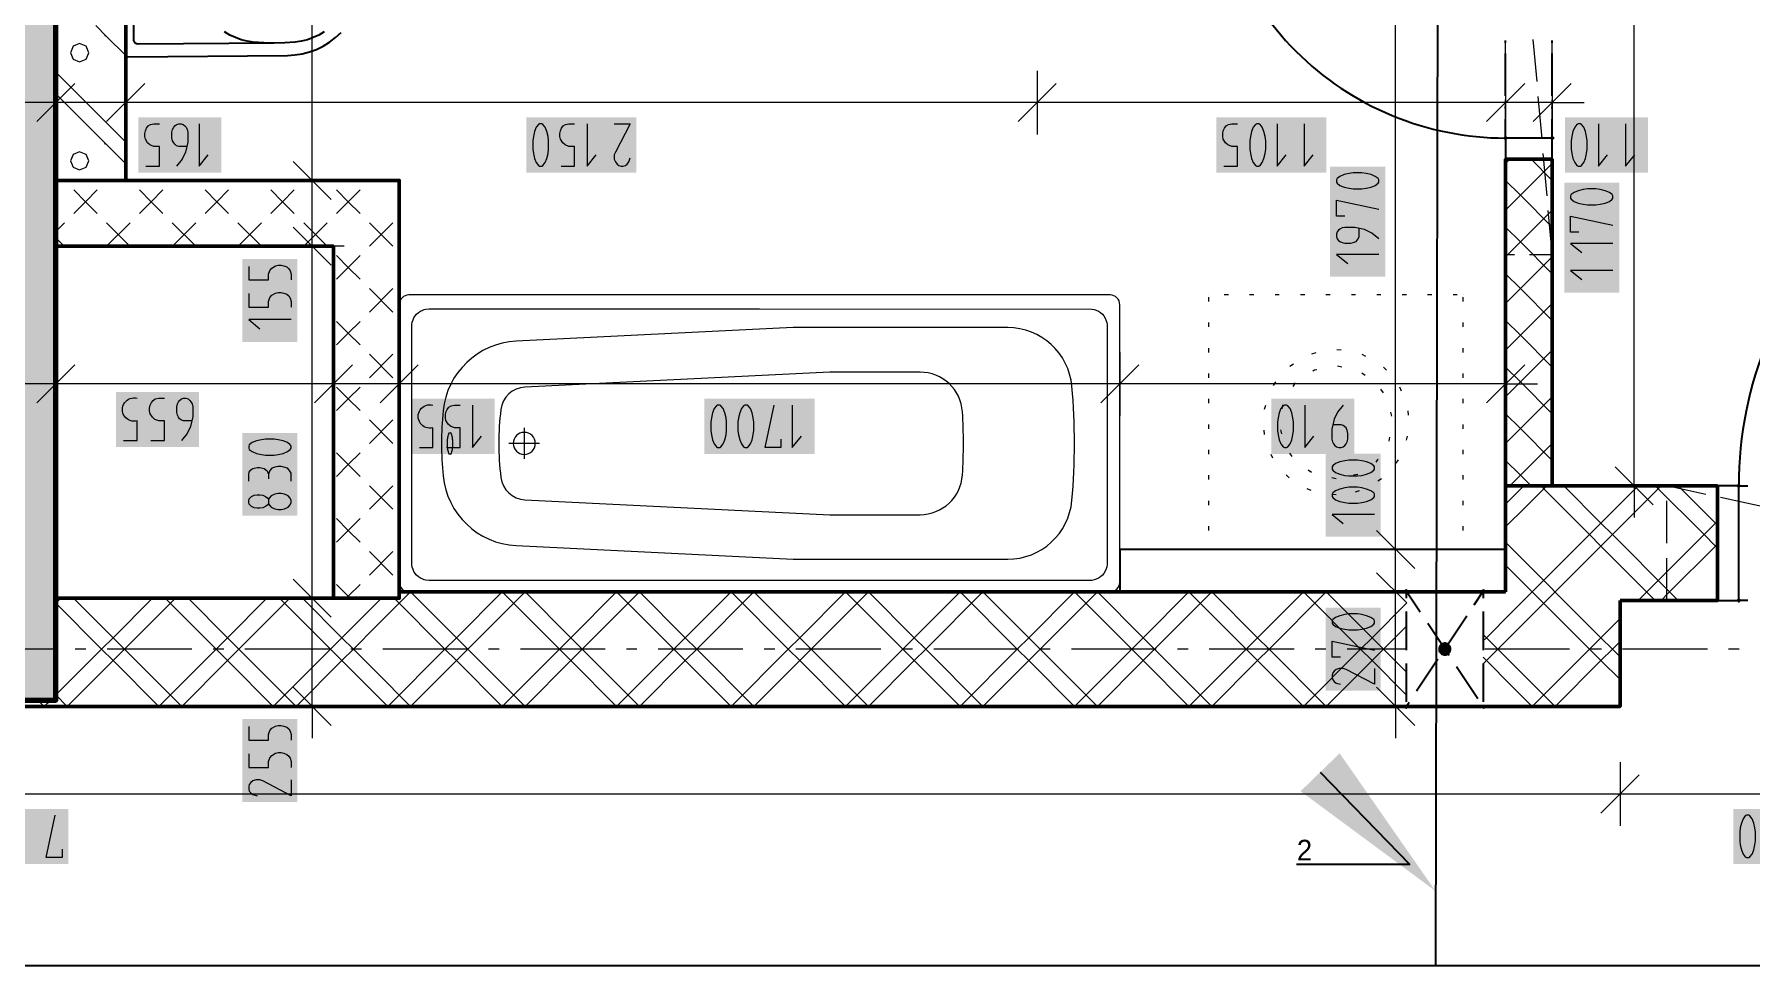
# Model space of a CAD drawing. Header units: millimetres. Extents: x 0 to 594, y 0 to 420.
# Drawn here: x 347.03 to 388.53, y 247.57 to 270.08 of the extents above; entities that cross this region are included whole.
import ezdxf
from ezdxf import colors
from ezdxf.entities.mleader import LeaderData, LeaderLine
from ezdxf.math import Vec2, Vec3

# ---------------------------------------------------------------- set-up
doc = ezdxf.new("R2010")
doc.units = ezdxf.units.MM
doc.header["$LTSCALE"] = 8
for name, color, linetype in [('PDF_Dvere', 7, 'Continuous'), ('PDF_Instalacni prizdivka do 1m', 7, 'Continuous'), ('PDF_Instalacni prizdivky', 7, 'Continuous'), ('PDF_Koty delkove', 7, 'Continuous'), ('PDF_Osy hlavni', 7, 'Continuous'), ('PDF_Popis Prostupy', 7, 'Continuous'), ('PDF_Preklady', 7, 'Continuous'), ('PDF_Pricky CP', 7, 'Continuous'), ('PDF_Pricky zdene', 7, 'Continuous'), ('PDF_Prostupy', 7, 'Continuous'), ('PDF_Sanita', 7, 'Continuous'), ('PDF_Steny akusticke', 7, 'Continuous'), ('PDF_Steny obvodove nosne', 7, 'Continuous'), ('RED_2.5mm^2', 1, 'Continuous'), ('SYMS', 7, 'Continuous')]:
    doc.layers.add(name, color=color, linetype=linetype)

msp = doc.modelspace()

# ---------------------------------------------------------------- linework, layer by layer
at = {"layer": 'PDF_Dvere', "lineweight": 25}
for points in [[(382.605, 274.749), (375.43, 274.749, 0.414214), (382.605, 267.574), (382.605, 268.033)], [(396.966, 259.169), (397.467, 259.169), (397.467, 268.394, 0.414214), (388.242, 259.169), (388.458, 259.169)]]:
    msp.add_lwpolyline(points, format="xyb", dxfattribs=at)
for points in [[(382.605, 269.878), (382.605, 269.929)], [(383.732, 269.878), (383.732, 269.929)], [(382.605, 268.596), (382.605, 269.621)], [(383.732, 268.596), (383.732, 269.621)], [(382.605, 268.289), (382.605, 268.34)], [(383.732, 268.289), (383.732, 268.34)], [(383.732, 267.574), (383.732, 268.033)], [(388.458, 256.401), (388.242, 256.401)]]:
    msp.add_lwpolyline(points, dxfattribs=at)
for points in [[(383.732, 267.061), (383.732, 267.574), (382.605, 267.574), (382.605, 267.061)], [(387.73, 256.401), (388.242, 256.401), (388.242, 259.169), (387.73, 259.169)]]:
    msp.add_lwpolyline(points, close=True, dxfattribs=at)
at = {"layer": 'PDF_Dvere', "lineweight": 25, "transparency": 33554559}
for points in [[(382.605, 267.51), (382.541, 267.574), (382.669, 267.574), (382.605, 267.638)], [(383.732, 267.51), (383.668, 267.574), (383.796, 267.574), (383.732, 267.638)], [(388.306, 259.169), (388.242, 259.105), (388.242, 259.233), (388.178, 259.169)], [(388.306, 256.401), (388.242, 256.337), (388.242, 256.466), (388.178, 256.401)]]:
    msp.add_solid(points, dxfattribs=at)
at = {"layer": 'PDF_Instalacni prizdivka do 1m', "lineweight": 25}
msp.add_lwpolyline([(373.277, 256.606), (382.605, 256.606), (382.605, 257.631), (373.277, 257.631)], close=True, dxfattribs=at)
at = {"layer": 'PDF_Instalacni prizdivky', "lineweight": 50}
msp.add_lwpolyline([(347.55, 277.824), (347.55, 266.549), (349.241, 266.549), (349.241, 277.824), (347.601, 277.824)], close=True, dxfattribs=at)
at = {"layer": 'PDF_Instalacni prizdivky', "lineweight": 9}
for points in [[(348.78, 270.029), (348.519, 270.29)], [(349.241, 269.567), (348.78, 270.029)], [(349.241, 267.477), (349.042, 267.676), (348.78, 267.938), (347.55, 269.168)], [(348.519, 267.676), (347.55, 268.645)], [(349.241, 268.396), (349.214, 268.33), (349.241, 268.264)], [(348.78, 267.415), (348.519, 267.676)], [(349.241, 266.954), (348.78, 267.415)], [(347.555, 266.549), (347.55, 266.554)]]:
    msp.add_lwpolyline(points, dxfattribs=at)
for points in [[(348.127, 269.856), (347.971, 269.792), (347.907, 269.637), (347.971, 269.481), (348.127, 269.417), (348.282, 269.481), (348.346, 269.637), (348.282, 269.792)], [(348.127, 267.243), (347.971, 267.178), (347.907, 267.023), (347.971, 266.868), (348.127, 266.803), (348.282, 266.868), (348.346, 267.023), (348.282, 267.178)]]:
    msp.add_lwpolyline(points, close=True, dxfattribs=at)
at = {"layer": 'PDF_Instalacni prizdivky', "lineweight": 9, "transparency": 33554559}
for points in [[(348.741, 270.024), (348.718, 270.047), (348.764, 270.047), (348.741, 270.07)], [(348.741, 267.41), (348.718, 267.433), (348.764, 267.433), (348.741, 267.456)]]:
    msp.add_solid(points, dxfattribs=at)
at = {"layer": 'PDF_Koty delkove', "lineweight": 18}
for points in [[(353.751, 253.839), (353.751, 256.453), (353.751, 264.96), (353.751, 266.549), (353.751, 276.286), (353.751, 277.824), (353.751, 279.31), (353.751, 340.194), (353.751, 344.089)], [(385.713, 259.169), (385.713, 271.161), (385.713, 284.435), (385.713, 289.56)], [(379.946, 253.839), (379.946, 256.606), (379.946, 257.631), (379.946, 277.824), (379.946, 279.31)], [(347.55, 269.201), (347.55, 268.432), (347.55, 267.663)], [(349.241, 269.201), (349.241, 268.432), (349.241, 267.663)], [(371.279, 269.201), (371.279, 268.432), (371.279, 267.663)], [(382.605, 269.201), (382.605, 268.432), (382.605, 267.663)], [(383.732, 269.201), (383.732, 268.432), (383.732, 267.663)], [(348.011, 268.893), (347.089, 267.971)], [(349.703, 268.893), (348.78, 267.971)], [(371.74, 268.893), (370.817, 267.971)], [(383.066, 268.893), (382.144, 267.971)], [(384.194, 268.893), (383.271, 267.971)], [(383.732, 268.432), (382.605, 268.432), (377.728, 268.432), (371.279, 268.432), (349.241, 268.432), (347.55, 268.432), (345.449, 268.432), (343.911, 268.432), (321.772, 268.432), (310.446, 268.432), (309.318, 268.432)], [(383.732, 268.432), (384.501, 268.432)], [(349.73, 266.894), (350.058, 266.894), (350.058, 267.372), (349.921, 267.372), (349.826, 267.407), (349.771, 267.458), (349.716, 267.543), (349.702, 267.611), (349.702, 267.68), (349.716, 267.748), (349.743, 267.816), (349.785, 267.867), (349.839, 267.902), (349.921, 267.919), (350.058, 267.919)], [(350.715, 267.372), (350.524, 267.372), (350.469, 267.389), (350.428, 267.423), (350.401, 267.458), (350.373, 267.508), (350.359, 267.577), (350.359, 267.713), (350.373, 267.782), (350.401, 267.833), (350.428, 267.867), (350.469, 267.902), (350.524, 267.919), (350.578, 267.919), (350.633, 267.902), (350.674, 267.867), (350.701, 267.833), (350.729, 267.782), (350.743, 267.713), (350.743, 267.475), (350.688, 267.236), (350.606, 267.065), (350.469, 266.894)], [(351.016, 267.919), (351.016, 266.894), (351.235, 267.167)], [(359.083, 267.508), (359.083, 267.303), (359.097, 267.202), (359.124, 267.082), (359.165, 266.979), (359.219, 266.911), (359.247, 266.894), (359.301, 266.894), (359.329, 266.911), (359.383, 266.979), (359.424, 267.082), (359.452, 267.202), (359.466, 267.303), (359.466, 267.508), (359.452, 267.611), (359.424, 267.731), (359.383, 267.833), (359.329, 267.902), (359.301, 267.919), (359.247, 267.919)], [(359.247, 267.919), (359.219, 267.902), (359.165, 267.833), (359.124, 267.731), (359.097, 267.611), (359.083, 267.508)], [(359.767, 266.894), (360.095, 266.894), (360.095, 267.372), (359.958, 267.372), (359.863, 267.407), (359.808, 267.458), (359.754, 267.543), (359.74, 267.611), (359.74, 267.68), (359.754, 267.748), (359.781, 267.816), (359.822, 267.867), (359.876, 267.902), (359.958, 267.919), (360.095, 267.919)], [(360.397, 267.919), (360.397, 266.894), (360.615, 267.167)], [(361.054, 267.919), (361.437, 267.919), (361.081, 267.236), (361.054, 267.167), (361.054, 267.065), (361.081, 266.997), (361.122, 266.946), (361.163, 266.911), (361.218, 266.894), (361.272, 266.894), (361.327, 266.911), (361.368, 266.946), (361.409, 266.997), (361.437, 267.098)], [(375.791, 266.894), (376.12, 266.894), (376.12, 267.372), (375.983, 267.372), (375.888, 267.407), (375.832, 267.458), (375.778, 267.543), (375.764, 267.611), (375.764, 267.68), (375.778, 267.748), (375.805, 267.816), (375.846, 267.867), (375.901, 267.902)], [(375.901, 267.902), (375.983, 267.919), (376.12, 267.919)], [(377.078, 267.919), (377.078, 266.894), (377.297, 267.167)], [(377.735, 267.919), (377.735, 266.894), (377.954, 267.167)], [(384.563, 267.611), (384.535, 267.731), (384.494, 267.833), (384.44, 267.902), (384.412, 267.919), (384.358, 267.919), (384.33, 267.902), (384.275, 267.833), (384.234, 267.731), (384.207, 267.611), (384.193, 267.508)], [(384.85, 267.919), (384.85, 266.894), (385.069, 267.167)], [(385.507, 267.919), (385.507, 266.894), (385.726, 267.167)], [(384.193, 267.508), (384.193, 267.303), (384.207, 267.202), (384.234, 267.082), (384.275, 266.979), (384.33, 266.911), (384.358, 266.894), (384.412, 266.894), (384.44, 266.911), (384.494, 266.979), (384.535, 267.082), (384.563, 267.202), (384.577, 267.303), (384.577, 267.508), (384.563, 267.611)], [(354.212, 266.088), (353.29, 267.01)], [(354.52, 266.549), (353.751, 266.549), (352.983, 266.549)], [(379.128, 266.73), (378.923, 266.73), (378.822, 266.716), (378.702, 266.689), (378.599, 266.648), (378.531, 266.594), (378.514, 266.566), (378.514, 266.511), (378.531, 266.484), (378.599, 266.429), (378.702, 266.388), (378.822, 266.36), (378.923, 266.346), (379.128, 266.346), (379.231, 266.36), (379.351, 266.388), (379.453, 266.429), (379.522, 266.484)], [(379.522, 266.484), (379.539, 266.511), (379.539, 266.566), (379.522, 266.594), (379.453, 266.648), (379.351, 266.689), (379.231, 266.716), (379.128, 266.73)], [(378.718, 265.689), (378.514, 265.689), (378.514, 266.073), (379.539, 265.854)], [(384.379, 265.302), (384.175, 265.302), (384.175, 265.686), (385.2, 265.467)], [(354.212, 264.499), (353.29, 265.421)], [(379.539, 265.142), (379.368, 265.279), (379.197, 265.362), (378.958, 265.416), (378.718, 265.416), (378.651, 265.402), (378.599, 265.375), (378.566, 265.348), (378.531, 265.307), (378.514, 265.252), (378.514, 265.197), (378.531, 265.142), (378.566, 265.101), (378.599, 265.074), (378.651, 265.046), (378.718, 265.032), (378.856, 265.032), (378.923, 265.046), (378.992, 265.074), (379.043, 265.142), (379.061, 265.197), (379.061, 265.389)], [(354.52, 264.96), (353.751, 264.96), (352.983, 264.96)], [(385.2, 265.029), (384.175, 265.029), (384.448, 264.81)], [(352.214, 264.472), (352.214, 264.144), (352.691, 264.144), (352.691, 264.281), (352.726, 264.376), (352.777, 264.431), (352.863, 264.485), (352.93, 264.499), (352.999, 264.499), (353.068, 264.485), (353.135, 264.458), (353.186, 264.417), (353.221, 264.363), (353.239, 264.281), (353.239, 264.144)], [(379.539, 264.759), (378.514, 264.759), (378.787, 264.54)], [(385.2, 264.371), (384.175, 264.371), (384.448, 264.153)], [(352.214, 263.815), (352.214, 263.487), (352.691, 263.487), (352.691, 263.624), (352.726, 263.719), (352.777, 263.774), (352.863, 263.828), (352.93, 263.842), (352.999, 263.842), (353.068, 263.828), (353.135, 263.801), (353.186, 263.76), (353.221, 263.706), (353.239, 263.624), (353.239, 263.487)], [(353.239, 263.185), (352.214, 263.185), (352.486, 262.967)], [(347.55, 262.402), (347.55, 261.633), (347.55, 260.864)], [(354.264, 262.402), (354.264, 261.633), (354.264, 260.864)], [(355.853, 262.402), (355.853, 261.633), (355.853, 260.864)], [(373.277, 262.402), (373.277, 261.633), (373.277, 260.864)], [(382.605, 262.402), (382.605, 261.633), (382.605, 260.864)], [(348.011, 262.094), (347.089, 261.172)], [(354.725, 262.094), (353.803, 261.172)], [(356.314, 262.094), (355.391, 261.172)], [(373.739, 262.094), (372.816, 261.172)], [(383.066, 262.094), (382.144, 261.172)], [(382.605, 261.633), (377.878, 261.633), (373.277, 261.633), (372.703, 261.633), (355.853, 261.633), (354.264, 261.633), (347.55, 261.633), (345.5, 261.633), (338.787, 261.633), (337.198, 261.633), (319.773, 261.633), (310.446, 261.633)], [(382.605, 261.633), (383.374, 261.633)], [(349.847, 260.261), (350.175, 260.261), (350.175, 260.739), (350.038, 260.739), (349.943, 260.774), (349.888, 260.825), (349.834, 260.91), (349.82, 260.978), (349.82, 261.046), (349.834, 261.115), (349.861, 261.183), (349.902, 261.234), (349.956, 261.269), (350.038, 261.286), (350.175, 261.286)], [(350.833, 260.739), (350.641, 260.739), (350.586, 260.756), (350.545, 260.79), (350.518, 260.825), (350.491, 260.875), (350.477, 260.944), (350.477, 261.08), (350.491, 261.149), (350.518, 261.2), (350.545, 261.234), (350.586, 261.269), (350.641, 261.286), (350.695, 261.286), (350.75, 261.269), (350.791, 261.234), (350.819, 261.2), (350.846, 261.149), (350.86, 261.08), (350.86, 260.841), (350.805, 260.603), (350.723, 260.431), (350.586, 260.261)], [(356.998, 260.095), (357.326, 260.095), (357.326, 260.573), (357.189, 260.573), (357.094, 260.608), (357.039, 260.659), (356.985, 260.744), (356.971, 260.812), (356.971, 260.881), (356.985, 260.949), (357.012, 261.017), (357.053, 261.068), (357.107, 261.103), (357.189, 261.12), (357.326, 261.12)], [(357.628, 261.12), (357.628, 260.095), (357.846, 260.368)], [(364.045, 260.709), (364.045, 260.504), (364.059, 260.403), (364.086, 260.283), (364.127, 260.18), (364.181, 260.112), (364.209, 260.095), (364.263, 260.095), (364.291, 260.112), (364.345, 260.18), (364.386, 260.283), (364.414, 260.403), (364.428, 260.504), (364.428, 260.709), (364.414, 260.812), (364.386, 260.932), (364.345, 261.034), (364.291, 261.103), (364.263, 261.12), (364.209, 261.12), (364.181, 261.103), (364.127, 261.034), (364.086, 260.932), (364.059, 260.812), (364.045, 260.709)], [(365.085, 260.299), (365.085, 260.095), (364.702, 260.095), (364.92, 261.12)], [(365.359, 261.12), (365.359, 260.095), (365.577, 260.368)], [(377.749, 261.12), (377.749, 260.095), (377.968, 260.368)], [(378.68, 261.12), (378.543, 260.949), (378.461, 260.778), (378.406, 260.539), (378.406, 260.299), (378.42, 260.232), (378.447, 260.18), (378.474, 260.147), (378.516, 260.112), (378.571, 260.095), (378.625, 260.095), (378.68, 260.112), (378.721, 260.147), (378.748, 260.18), (378.776, 260.232), (378.79, 260.299), (378.79, 260.437), (378.776, 260.504), (378.748, 260.573)], [(378.748, 260.573), (378.68, 260.624), (378.625, 260.642), (378.433, 260.642)], [(352.828, 260.295), (352.623, 260.295), (352.521, 260.281), (352.401, 260.254), (352.299, 260.213), (352.23, 260.159), (352.214, 260.131), (352.214, 260.077), (352.23, 260.049), (352.299, 259.995), (352.401, 259.954), (352.521, 259.926), (352.623, 259.912), (352.828, 259.912), (352.93, 259.926), (353.05, 259.954), (353.153, 259.995), (353.221, 260.049), (353.239, 260.077), (353.239, 260.131), (353.221, 260.159), (353.153, 260.213)], [(353.153, 260.213), (353.05, 260.254), (352.93, 260.281), (352.828, 260.295)], [(379.022, 259.79), (378.817, 259.79), (378.716, 259.776), (378.596, 259.749), (378.493, 259.708), (378.425, 259.654), (378.408, 259.626), (378.408, 259.572), (378.425, 259.544), (378.493, 259.49), (378.596, 259.449), (378.716, 259.421), (378.817, 259.407), (379.022, 259.407), (379.125, 259.421), (379.245, 259.449), (379.347, 259.49), (379.416, 259.544)], [(379.416, 259.544), (379.433, 259.572), (379.433, 259.626), (379.416, 259.654), (379.347, 259.708), (379.245, 259.749), (379.125, 259.776), (379.022, 259.79)], [(352.214, 259.283), (352.214, 259.447), (352.23, 259.502), (352.265, 259.556), (352.316, 259.584), (352.418, 259.611), (352.486, 259.611), (352.589, 259.584), (352.658, 259.529), (352.691, 259.447), (352.691, 259.338)], [(353.239, 259.283), (353.239, 259.474), (353.204, 259.542), (353.153, 259.597), (353.068, 259.624), (352.999, 259.638), (352.93, 259.638), (352.845, 259.624), (352.777, 259.597), (352.726, 259.542), (352.691, 259.447)], [(386.174, 258.708), (385.251, 259.63)], [(352.214, 258.817), (352.23, 258.858), (352.281, 258.913), (352.35, 258.94), (352.418, 258.954), (352.486, 258.954), (352.555, 258.94), (352.623, 258.913), (352.674, 258.872), (352.691, 258.845)], [(386.481, 259.169), (385.713, 259.169), (384.944, 259.169)], [(385.713, 259.169), (385.713, 258.4)], [(352.691, 258.735), (352.674, 258.708), (352.623, 258.667), (352.555, 258.64), (352.486, 258.626), (352.418, 258.626), (352.35, 258.64), (352.281, 258.667), (352.23, 258.722), (352.214, 258.763), (352.214, 258.817)], [(379.433, 258.476), (378.408, 258.476), (378.681, 258.258)], [(380.407, 257.17), (379.484, 258.093)], [(380.714, 257.631), (379.946, 257.631), (379.177, 257.631)], [(354.212, 255.991), (353.29, 256.914)], [(380.214, 256.338), (379.484, 257.068)], [(380.714, 256.606), (379.946, 256.606), (379.177, 256.606)], [(354.52, 256.453), (353.751, 256.453), (352.983, 256.453)], [(379.022, 256.072), (378.817, 256.072), (378.716, 256.058), (378.596, 256.031), (378.493, 255.99), (378.425, 255.935), (378.408, 255.907), (378.408, 255.853), (378.425, 255.825), (378.493, 255.771), (378.596, 255.73), (378.716, 255.702), (378.817, 255.688), (379.022, 255.688), (379.125, 255.702), (379.245, 255.73), (379.347, 255.771), (379.416, 255.825)], [(379.416, 255.825), (379.433, 255.853), (379.433, 255.907), (379.416, 255.935), (379.347, 255.99), (379.245, 256.031), (379.125, 256.058), (379.022, 256.072)], [(378.612, 255.031), (378.408, 255.031), (378.408, 255.415), (379.433, 255.196)], [(379.433, 254.758), (379.433, 254.374), (378.749, 254.73), (378.681, 254.758), (378.578, 254.758), (378.511, 254.73), (378.459, 254.689), (378.425, 254.648), (378.408, 254.593), (378.408, 254.539), (378.425, 254.484), (378.459, 254.443), (378.511, 254.402), (378.612, 254.374)], [(354.212, 253.378), (353.29, 254.3)], [(380.407, 253.378), (379.484, 254.3)], [(354.52, 253.839), (353.751, 253.839), (352.983, 253.839)], [(353.751, 253.839), (353.751, 253.07)], [(380.714, 253.839), (379.946, 253.839), (379.177, 253.839)], [(379.946, 253.839), (379.946, 253.07)], [(352.214, 253.351), (352.214, 253.022), (352.691, 253.022), (352.691, 253.16), (352.726, 253.255), (352.777, 253.31), (352.863, 253.364), (352.93, 253.378), (352.999, 253.378), (353.068, 253.364), (353.135, 253.337), (353.186, 253.296), (353.221, 253.242), (353.239, 253.16), (353.239, 253.022)], [(352.214, 252.694), (352.214, 252.365), (352.691, 252.365), (352.691, 252.503), (352.726, 252.598), (352.777, 252.653), (352.863, 252.707), (352.93, 252.721), (352.999, 252.721)], [(352.999, 252.721), (353.068, 252.707), (353.135, 252.68), (353.186, 252.639), (353.221, 252.585), (353.239, 252.503), (353.239, 252.365)], [(385.372, 252.489), (385.372, 251.721), (385.372, 250.952)], [(353.239, 252.064), (353.239, 251.68), (352.555, 252.037), (352.486, 252.064), (352.384, 252.064), (352.316, 252.037), (352.265, 251.996), (352.23, 251.955), (352.214, 251.9), (352.214, 251.845), (352.23, 251.79), (352.265, 251.749), (352.316, 251.708), (352.418, 251.68)], [(385.834, 252.182), (384.911, 251.259)], [(412.176, 251.721), (400.747, 251.721), (392.855, 251.721), (385.372, 251.721), (307.678, 251.721), (300.196, 251.721), (292.969, 251.721), (290.356, 251.721), (282.156, 251.721), (280.977, 251.721), (272.777, 251.721), (270.163, 251.721), (263.706, 251.721), (207.024, 251.721)], [(347.702, 250.387), (347.702, 250.183), (347.319, 250.183), (347.537, 251.208)]]:
    msp.add_lwpolyline(points, dxfattribs=at)
for points in [[(376.421, 267.508), (376.421, 267.303), (376.435, 267.202), (376.462, 267.082), (376.503, 266.979), (376.558, 266.911), (376.586, 266.894), (376.64, 266.894), (376.668, 266.911), (376.722, 266.979), (376.763, 267.082), (376.791, 267.202), (376.805, 267.303), (376.805, 267.508), (376.791, 267.611), (376.763, 267.731), (376.722, 267.833), (376.668, 267.902), (376.64, 267.919), (376.586, 267.919), (376.558, 267.902), (376.503, 267.833), (376.462, 267.731), (376.435, 267.611)], [(384.789, 266.343), (384.584, 266.343), (384.483, 266.329), (384.363, 266.302), (384.26, 266.26), (384.192, 266.206), (384.175, 266.178), (384.175, 266.124), (384.192, 266.096), (384.26, 266.042), (384.363, 266.001), (384.483, 265.973), (384.584, 265.959), (384.789, 265.959), (384.892, 265.973), (385.012, 266.001), (385.114, 266.042), (385.183, 266.096), (385.2, 266.124), (385.2, 266.178), (385.183, 266.206), (385.114, 266.26), (385.012, 266.302), (384.892, 266.329)], [(363.388, 260.709), (363.388, 260.504), (363.402, 260.403), (363.429, 260.283), (363.47, 260.18), (363.524, 260.112), (363.552, 260.095), (363.606, 260.095), (363.634, 260.112), (363.688, 260.18), (363.729, 260.283), (363.757, 260.403), (363.771, 260.504), (363.771, 260.709), (363.757, 260.812), (363.729, 260.932), (363.688, 261.034), (363.634, 261.103), (363.606, 261.12), (363.552, 261.12), (363.524, 261.103), (363.47, 261.034), (363.429, 260.932), (363.402, 260.812)], [(377.092, 260.709), (377.092, 260.504), (377.106, 260.403), (377.133, 260.283), (377.174, 260.18), (377.229, 260.112), (377.256, 260.095), (377.311, 260.095), (377.339, 260.112), (377.393, 260.18), (377.434, 260.283), (377.462, 260.403), (377.476, 260.504), (377.476, 260.709), (377.462, 260.812), (377.434, 260.932), (377.393, 261.034), (377.339, 261.103), (377.311, 261.12), (377.256, 261.12), (377.229, 261.103), (377.174, 261.034), (377.133, 260.932), (377.106, 260.812)], [(352.999, 258.981), (352.93, 258.981), (352.845, 258.967), (352.76, 258.927), (352.709, 258.872), (352.691, 258.845), (352.691, 258.735), (352.709, 258.708), (352.76, 258.653), (352.845, 258.612), (352.93, 258.598), (352.999, 258.598), (353.084, 258.612), (353.17, 258.653), (353.221, 258.708), (353.239, 258.763), (353.239, 258.817), (353.221, 258.872), (353.17, 258.927), (353.084, 258.967)], [(379.022, 259.133), (378.817, 259.133), (378.716, 259.119), (378.596, 259.092), (378.493, 259.051), (378.425, 258.997), (378.408, 258.969), (378.408, 258.915), (378.425, 258.887), (378.493, 258.833), (378.596, 258.792), (378.716, 258.764), (378.817, 258.75), (379.022, 258.75), (379.125, 258.764), (379.245, 258.792), (379.347, 258.833), (379.416, 258.887), (379.433, 258.915), (379.433, 258.969), (379.416, 258.997), (379.347, 259.051), (379.245, 259.092), (379.125, 259.119)], [(388.265, 250.797), (388.265, 250.592), (388.279, 250.491), (388.306, 250.371), (388.347, 250.268), (388.401, 250.2), (388.429, 250.183), (388.483, 250.183), (388.511, 250.2), (388.565, 250.268), (388.606, 250.371), (388.634, 250.491), (388.648, 250.592), (388.648, 250.797), (388.634, 250.9), (388.606, 251.02), (388.565, 251.122), (388.511, 251.191), (388.483, 251.208), (388.429, 251.208), (388.401, 251.191), (388.347, 251.122), (388.306, 251.02), (388.279, 250.9)]]:
    msp.add_lwpolyline(points, close=True, dxfattribs=at)
for points in [[(349.19, 260.261), (349.518, 260.261), (349.518, 260.739, -1.306831), (349.518, 261.286)], [(356.341, 260.095), (356.669, 260.095), (356.669, 260.573, -1.306859), (356.669, 261.12)]]:
    msp.add_lwpolyline(points, format="xyb", dxfattribs=at)
at = {"layer": 'PDF_Koty delkove', "color": 7, "lineweight": 18, "true_color": 0xffffff, "transparency": 33554559}
for points in [[(351.554, 268.073), (349.549, 268.073), (351.554, 266.741), (349.549, 266.741)], [(361.591, 268.073), (358.929, 268.073), (361.591, 266.741), (358.929, 266.741)], [(378.273, 268.073), (375.611, 268.073), (378.273, 266.741), (375.611, 266.741)], [(386.045, 268.073), (384.04, 268.073), (386.045, 266.741), (384.04, 266.741)], [(379.693, 264.221), (379.693, 266.883), (378.361, 264.221), (378.361, 266.883)], [(385.354, 263.834), (385.354, 266.496), (384.021, 263.834), (384.021, 266.496)], [(353.392, 262.648), (353.392, 264.653), (352.06, 262.648), (352.06, 264.653)], [(351.014, 261.44), (349.009, 261.44), (351.014, 260.107), (349.009, 260.107)], [(358.165, 261.274), (356.16, 261.274), (358.165, 259.942), (356.16, 259.942)], [(365.896, 261.274), (363.234, 261.274), (365.896, 259.942), (363.234, 259.942)], [(378.944, 261.274), (376.939, 261.274), (378.944, 259.942), (376.939, 259.942)], [(353.392, 258.444), (353.392, 260.449), (352.06, 258.444), (352.06, 260.449)], [(379.587, 257.939), (379.587, 259.944), (378.254, 257.939), (378.254, 259.944)], [(379.587, 254.22), (379.587, 256.225), (378.254, 254.22), (378.254, 256.225)], [(353.392, 251.527), (353.392, 253.532), (352.06, 251.527), (352.06, 253.532)], [(347.856, 251.362), (345.194, 251.362), (347.856, 250.029), (345.194, 250.029)], [(390.116, 251.362), (388.111, 251.362), (390.116, 250.029), (388.111, 250.029)]]:
    msp.add_solid(points, dxfattribs=at)
at = {"layer": 'PDF_Osy hlavni', "lineweight": 18}
for points in [[(347.51, 255.223), (345.46, 255.223)], [(348.279, 255.223), (348.022, 255.223)], [(350.841, 255.223), (348.791, 255.223)], [(351.61, 255.223), (351.354, 255.223)], [(354.172, 255.223), (352.122, 255.223)], [(354.941, 255.223), (354.685, 255.223)], [(357.504, 255.223), (355.454, 255.223)], [(358.272, 255.223), (358.016, 255.223)], [(360.835, 255.223), (358.785, 255.223)], [(361.603, 255.223), (361.347, 255.223)], [(364.166, 255.223), (362.116, 255.223)], [(364.935, 255.223), (364.678, 255.223)], [(367.497, 255.223), (365.447, 255.223)], [(368.266, 255.223), (368.01, 255.223)], [(370.828, 255.223), (368.778, 255.223)], [(371.597, 255.223), (371.341, 255.223)], [(374.16, 255.223), (372.11, 255.223)], [(374.928, 255.223), (374.672, 255.223)], [(377.491, 255.223), (375.441, 255.223)], [(378.26, 255.223), (378.003, 255.223)], [(380.204, 255.223), (378.772, 255.223)], [(384.153, 255.223), (382.103, 255.223)], [(384.922, 255.223), (384.666, 255.223)], [(387.485, 255.223), (385.435, 255.223)], [(388.253, 255.223), (387.997, 255.223)]]:
    msp.add_lwpolyline(points, dxfattribs=at)
at = {"layer": 'PDF_Popis Prostupy', "lineweight": 25}
msp.add_lwpolyline([(381.214, 255.109), (381.231, 255.124), (381.246, 255.141), (381.258, 255.16), (381.267, 255.181), (381.272, 255.203), (381.274, 255.226), (381.272, 255.249), (381.266, 255.271), (381.257, 255.292), (381.244, 255.311), (381.228, 255.327), (381.21, 255.341), (381.19, 255.352), (381.169, 255.359), (381.146, 255.363), (381.124, 255.363), (381.101, 255.36), (381.079, 255.353), (381.059, 255.342), (381.041, 255.328), (381.025, 255.312), (381.013, 255.293), (381.003, 255.272), (380.997, 255.25), (380.995, 255.227), (380.996, 255.205), (381.001, 255.182), (381.01, 255.161), (381.021, 255.142), (381.036, 255.125), (381.054, 255.11), (381.073, 255.099), (381.095, 255.09), (381.117, 255.086), (381.14, 255.085), (381.162, 255.087), (381.184, 255.094), (381.205, 255.104)], close=True, dxfattribs=at)
for points in [[(381.055, 255.339), (381.055, 255.339)], [(381.249, 255.304), (381.249, 255.304)], [(381.019, 255.145), (381.019, 255.145)], [(381.214, 255.109), (381.214, 255.109)]]:
    msp.add_lwpolyline(points, dxfattribs=at)
at = {"layer": 'PDF_Popis Prostupy', "lineweight": 25, "transparency": 33554559}
for points in [[(381.123, 255.363), (381.009, 255.283), (380.996, 255.213)], [(381.123, 255.363), (380.996, 255.213), (381.193, 255.35)], [(381.193, 255.35), (380.996, 255.213), (381.019, 255.145)], [(381.009, 255.283), (381.123, 255.363), (381.055, 255.339)], [(381.193, 255.35), (381.019, 255.145), (381.249, 255.304)], [(381.249, 255.304), (381.019, 255.145), (381.075, 255.098)], [(381.249, 255.304), (381.075, 255.098), (381.273, 255.235)], [(381.273, 255.235), (381.075, 255.098), (381.145, 255.086)], [(381.273, 255.235), (381.145, 255.086), (381.26, 255.165)], [(381.26, 255.165), (381.145, 255.086), (381.214, 255.109)]]:
    msp.add_solid(points, dxfattribs=at)
at = {"layer": 'PDF_Preklady', "lineweight": 18}
for points in [[(382.605, 268.853), (382.605, 269.878)], [(383.364, 268.937), (383.274, 269.958)], [(383.732, 268.853), (383.732, 269.878)], [(383.486, 267.559), (383.396, 268.58)], [(382.605, 267.469), (382.605, 268.494)], [(383.732, 267.469), (383.732, 268.494)], [(382.605, 267.061), (382.605, 267.11)], [(382.605, 266.085), (382.605, 267.061)], [(383.607, 266.181), (383.517, 267.202)], [(383.732, 267.061), (383.732, 267.11)], [(383.732, 266.085), (383.732, 267.061)], [(382.605, 264.755), (382.605, 265.726)], [(383.732, 265.726), (383.732, 264.755), (383.18, 264.755)], [(383.728, 264.802), (383.638, 265.823)], [(382.821, 264.755), (382.605, 264.755)], [(387.449, 258.962), (386.5, 259.169)], [(386.972, 259.169), (386.5, 259.169)], [(386.5, 259.167), (386.5, 259.169)], [(388.356, 259.169), (387.331, 259.169)], [(386.5, 257.783), (386.5, 258.808)], [(388.801, 258.668), (387.799, 258.886)], [(386.5, 256.401), (386.5, 257.424)], [(386.972, 256.401), (386.5, 256.401)], [(388.356, 256.401), (387.73, 256.401), (387.331, 256.401)]]:
    msp.add_lwpolyline(points, dxfattribs=at)
at = {"layer": 'PDF_Preklady', "lineweight": 18, "transparency": 33554559}
for points in [[(382.605, 267.015), (382.559, 267.061), (382.651, 267.061), (382.605, 267.107)], [(382.605, 267.015), (382.559, 267.061), (382.651, 267.061), (382.605, 267.107)], [(383.732, 267.015), (383.686, 267.061), (383.778, 267.061), (383.732, 267.107)], [(383.732, 267.015), (383.686, 267.061), (383.778, 267.061), (383.732, 267.107)], [(382.605, 264.709), (382.559, 264.755), (382.651, 264.755), (382.605, 264.801)], [(382.651, 264.755), (382.605, 264.709), (382.605, 264.801), (382.559, 264.755)], [(383.736, 264.709), (383.686, 264.751), (383.778, 264.759), (383.728, 264.801)], [(383.778, 264.755), (383.732, 264.709), (383.732, 264.801), (383.686, 264.755)], [(383.732, 264.709), (383.686, 264.755), (383.778, 264.755), (383.732, 264.801)], [(386.546, 259.169), (386.5, 259.123), (386.5, 259.215), (386.454, 259.169)], [(386.5, 259.123), (386.454, 259.169), (386.546, 259.169), (386.5, 259.215)], [(386.545, 259.159), (386.49, 259.124), (386.51, 259.214), (386.455, 259.179)], [(386.5, 256.355), (386.454, 256.401), (386.546, 256.401), (386.5, 256.448)], [(386.546, 256.401), (386.5, 256.355), (386.5, 256.448), (386.454, 256.401)], [(387.776, 256.401), (387.73, 256.355), (387.73, 256.448), (387.684, 256.401)], [(387.776, 256.401), (387.73, 256.355), (387.73, 256.448), (387.684, 256.401)]]:
    msp.add_solid(points, dxfattribs=at)
at = {"layer": 'PDF_Pricky CP', "lineweight": 50}
msp.add_lwpolyline([(354.264, 266.549), (349.241, 266.549), (347.55, 266.549), (347.55, 264.96), (354.264, 264.96), (354.264, 256.453), (355.289, 256.453), (355.853, 256.453), (355.853, 256.606), (355.853, 266.549)], close=True, dxfattribs=at)
at = {"layer": 'PDF_Pricky CP', "lineweight": 9}
for points in [[(347.758, 266.546), (347.755, 266.549)], [(348.78, 266.549), (348.778, 266.546)], [(349.346, 266.546), (349.344, 266.549)], [(350.369, 266.549), (350.366, 266.546)], [(350.935, 266.546), (350.933, 266.549)], [(351.958, 266.549), (351.955, 266.546)], [(352.524, 266.546), (352.521, 266.549)], [(353.546, 266.549), (353.544, 266.546)], [(354.113, 266.546), (354.11, 266.549)], [(355.135, 266.549), (355.133, 266.546)], [(355.701, 266.546), (355.699, 266.549)], [(348.552, 265.752), (348.268, 266.036), (347.983, 266.321)], [(347.983, 265.752), (348.268, 266.036), (348.552, 266.321)], [(350.141, 265.752), (349.856, 266.036), (349.572, 266.321)], [(349.572, 265.752), (349.856, 266.036), (350.141, 266.321)], [(351.73, 265.752), (351.445, 266.036), (351.161, 266.321)], [(351.161, 265.752), (351.445, 266.036), (351.73, 266.321)], [(353.318, 265.752), (353.034, 266.036), (352.75, 266.321)], [(352.75, 265.752), (353.034, 266.036), (353.318, 266.321)], [(354.907, 265.752), (354.623, 266.036), (354.338, 266.321)], [(354.338, 265.752), (354.623, 266.036), (354.907, 266.321)], [(347.758, 265.526), (347.55, 265.319)], [(349.344, 264.96), (348.778, 265.526)], [(349.346, 265.526), (348.78, 264.96)], [(350.933, 264.96), (350.366, 265.526)], [(350.935, 265.526), (350.369, 264.96)], [(352.521, 264.96), (351.955, 265.526)], [(352.524, 265.526), (351.958, 264.96)], [(354.11, 264.96), (353.544, 265.526)], [(354.113, 265.526), (353.546, 264.96)], [(355.701, 264.958), (355.133, 265.526)], [(355.701, 265.526), (355.133, 264.958)], [(347.755, 264.96), (347.55, 265.165)], [(354.907, 264.163), (354.623, 264.448), (354.338, 264.732)], [(354.338, 264.163), (354.623, 264.448), (354.907, 264.732)], [(355.701, 263.369), (355.133, 263.938)], [(355.701, 263.938), (355.133, 263.369)], [(354.907, 262.575), (354.623, 262.859), (354.338, 263.143)], [(354.338, 262.575), (354.623, 262.859), (354.907, 263.143)], [(355.701, 261.78), (355.133, 262.349)], [(355.701, 262.349), (355.133, 261.78)], [(354.907, 260.986), (354.623, 261.27), (354.338, 261.555)], [(354.338, 260.986), (354.623, 261.27), (354.907, 261.555)], [(355.701, 260.191), (355.133, 260.76)], [(355.701, 260.76), (355.133, 260.191)], [(354.907, 259.397), (354.623, 259.681), (354.338, 259.966)], [(354.338, 259.397), (354.623, 259.681), (354.907, 259.966)], [(355.701, 258.603), (355.133, 259.171)], [(355.701, 259.171), (355.133, 258.603)], [(354.907, 257.808), (354.623, 258.093), (354.338, 258.377)], [(354.338, 257.808), (354.623, 258.093), (354.907, 258.377)], [(355.701, 257.014), (355.133, 257.583)], [(355.701, 257.583), (355.133, 257.014)], [(354.674, 256.453), (354.623, 256.504), (354.338, 256.788)], [(354.571, 256.453), (354.623, 256.504), (354.907, 256.788)]]:
    msp.add_lwpolyline(points, dxfattribs=at)
at = {"layer": 'PDF_Pricky zdene', "lineweight": 9}
for points in [[(382.707, 267.061), (382.605, 266.959)], [(383.732, 266.959), (382.964, 266.19), (382.605, 265.831)], [(383.732, 266.549), (383.22, 267.061)], [(383.732, 265.421), (382.964, 266.19), (382.605, 266.549)], [(383.732, 265.831), (382.964, 265.063), (382.605, 264.704)], [(383.732, 264.294), (382.964, 265.063), (382.605, 265.421)], [(383.732, 264.704), (382.964, 263.935), (382.605, 263.576)], [(383.732, 263.166), (382.964, 263.935), (382.605, 264.294)], [(383.732, 263.576), (382.964, 262.808), (382.605, 262.449)], [(383.732, 262.039), (382.964, 262.808), (382.605, 263.166)], [(383.732, 262.449), (382.964, 261.68), (382.605, 261.321)], [(383.732, 260.911), (382.964, 261.68), (382.605, 262.039)], [(383.732, 261.321), (382.964, 260.553), (382.605, 260.194)], [(383.732, 259.784), (382.964, 260.553), (382.605, 260.911)], [(383.22, 259.169), (382.964, 259.425), (382.605, 259.784)], [(383.732, 260.194), (382.964, 259.425), (382.707, 259.169)]]:
    msp.add_lwpolyline(points, dxfattribs=at)
at = {"layer": 'PDF_Pricky zdene', "lineweight": 50}
for points in [[(382.605, 267.061), (383.732, 267.061)], [(382.605, 267.061), (382.605, 264.755), (382.605, 259.169), (383.732, 259.169), (383.732, 264.755), (383.732, 267.061)]]:
    msp.add_lwpolyline(points, dxfattribs=at)
at = {"layer": 'PDF_Prostupy', "lineweight": 25}
for points in [[(380.204, 256.62), (380.204, 256.458)], [(380.519, 256.62), (380.204, 256.62)], [(380.542, 256.113), (380.204, 256.62)], [(381.775, 256.62), (380.844, 256.62)], [(381.848, 256.294), (382.065, 256.62), (382.065, 256.458)], [(380.204, 256.132), (380.204, 255.201)], [(382.065, 256.132), (382.065, 255.201)], [(381.239, 255.067), (380.722, 255.842)], [(381.667, 256.023), (381.151, 255.249)], [(380.204, 254.875), (380.204, 253.945)], [(380.97, 254.978), (380.454, 254.203)], [(382.065, 254.875), (382.065, 253.945)], [(381.936, 254.022), (381.419, 254.796)], [(380.273, 253.932), (380.204, 253.828)], [(380.519, 253.828), (380.204, 253.828)], [(381.775, 253.828), (380.844, 253.828)]]:
    msp.add_lwpolyline(points, dxfattribs=at)
at = {"layer": 'PDF_Prostupy', "lineweight": 25, "transparency": 33554559}
for points in [[(380.204, 256.678), (380.262, 256.62), (380.145, 256.62), (380.204, 256.562)], [(380.262, 256.62), (380.204, 256.562), (380.204, 256.678), (380.145, 256.62)], [(380.236, 256.572), (380.155, 256.588), (380.252, 256.653), (380.171, 256.669)], [(382.123, 256.62), (382.065, 256.562), (382.065, 256.678), (382.007, 256.62)], [(382.065, 256.678), (382.123, 256.62), (382.007, 256.62), (382.065, 256.562)], [(382.097, 256.669), (382.113, 256.588), (382.017, 256.653), (382.033, 256.572)], [(380.204, 253.886), (380.262, 253.828), (380.145, 253.828), (380.204, 253.77)], [(380.262, 253.828), (380.204, 253.77), (380.204, 253.886), (380.145, 253.828)], [(380.236, 253.876), (380.252, 253.796), (380.155, 253.86), (380.171, 253.78)], [(382.065, 253.886), (382.123, 253.828), (382.007, 253.828), (382.065, 253.77)], [(382.123, 253.828), (382.065, 253.77), (382.065, 253.886), (382.007, 253.828)], [(382.097, 253.78), (382.017, 253.796), (382.113, 253.86), (382.033, 253.876)]]:
    msp.add_solid(points, dxfattribs=at)
at = {"layer": 'PDF_Sanita', "lineweight": 25}
for points in [[(349.242, 273.245), (349.241, 269.59), (349.241, 269.59), (349.256, 269.554), (349.292, 269.539), (353.151, 269.571), (353.332, 269.582), (353.511, 269.61), (353.686, 269.655), (353.855, 269.717), (354.018, 269.796), (354.172, 269.89), (354.317, 270), (354.451, 270.123)], [(352.833, 269.869), (349.539, 269.841), (349.5, 269.848), (349.466, 269.87), (349.444, 269.903), (349.435, 269.943), (349.435, 269.944), (349.437, 272.892), (349.437, 272.892), (349.445, 272.932), (349.467, 272.965), (349.501, 272.987), (349.54, 272.994), (352.834, 272.964)], [(354.039, 270.14), (353.91, 270.063), (353.775, 270), (353.633, 269.95), (353.488, 269.914), (353.34, 269.892), (353.086, 269.874), (352.833, 269.868), (352.58, 269.874), (352.326, 269.893), (352.179, 269.914), (352.033, 269.95), (351.892, 270.001), (351.756, 270.064), (351.627, 270.141)]]:
    msp.add_lwpolyline(points, dxfattribs=at)
at = {"layer": 'PDF_Sanita', "lineweight": 13}
for points in [[(373.042, 263.781), (373.042, 263.781), (356.088, 263.781, 0.414216), (355.853, 263.546), (355.853, 256.842, 0.414233), (356.088, 256.606), (373.042, 256.606, 0.414212), (373.277, 256.842), (373.277, 263.546, 0.414196)], [(358.68, 262.662, 0.372021), (356.916, 260.979, 0.048486), (356.916, 259.409, 0.372021), (358.68, 257.726), (365.376, 257.396), (370.567, 257.396, 0.38797), (372.118, 258.813, 0.045237), (372.118, 261.575, 0.387971), (370.567, 262.992), (365.376, 262.992)], [(358.876, 259.927, 0.414192), (359.143, 260.194, 0.414208), (358.876, 260.46, 0.414208), (358.61, 260.194, 0.414192)]]:
    msp.add_lwpolyline(points, format="xyb", close=True, dxfattribs=at)
for points in [[(375.43, 263.781), (375.43, 263.781)], [(375.43, 263.781), (375.43, 263.781)], [(375.43, 263.625), (375.43, 263.728)], [(375.902, 263.781), (375.8, 263.781)], [(376.517, 263.781), (376.415, 263.781)], [(377.132, 263.781), (377.03, 263.781)], [(377.747, 263.781), (377.645, 263.781)], [(378.362, 263.781), (378.26, 263.781)], [(378.977, 263.781), (378.875, 263.781)], [(379.592, 263.781), (379.49, 263.781)], [(380.207, 263.781), (380.105, 263.781)], [(380.822, 263.781), (380.72, 263.781)], [(381.437, 263.781), (381.335, 263.781)], [(381.58, 263.781), (381.58, 263.781)], [(381.58, 263.781), (381.58, 263.781)], [(381.58, 263.625), (381.58, 263.728)], [(356.16, 260.163), (356.162, 263.067), (356.171, 263.125), (356.188, 263.181), (356.211, 263.231), (356.24, 263.276), (356.274, 263.317), (356.321, 263.359), (356.37, 263.391), (356.422, 263.416), (356.46, 263.428), (356.499, 263.437), (356.576, 263.443), (364.565, 263.443)], [(364.565, 263.443), (372.597, 263.441), (372.655, 263.432), (372.707, 263.416), (372.765, 263.388), (372.81, 263.359), (372.856, 263.317), (372.891, 263.276), (372.925, 263.22), (372.95, 263.16), (372.962, 263.115), (372.968, 263.068), (372.97, 260.163), (372.968, 257.258), (372.962, 257.212), (372.95, 257.166), (372.925, 257.106), (372.891, 257.051), (372.856, 257.009), (372.81, 256.968), (372.765, 256.938), (372.707, 256.911), (372.655, 256.894), (372.597, 256.885), (364.565, 256.883), (356.576, 256.883), (356.499, 256.889), (356.46, 256.898), (356.422, 256.911), (356.37, 256.936), (356.321, 256.968), (356.274, 257.01), (356.24, 257.05), (356.211, 257.096), (356.188, 257.145), (356.171, 257.201), (356.162, 257.259), (356.16, 260.163)], [(375.43, 263.01), (375.43, 263.113)], [(381.58, 263.01), (381.58, 263.113)], [(375.43, 262.395), (375.43, 262.498)], [(377.922, 262.363), (378.021, 262.389)], [(378.526, 262.462), (378.629, 262.453)], [(379.128, 262.347), (379.221, 262.304)], [(381.58, 262.395), (381.58, 262.498)], [(375.43, 261.78), (375.43, 261.883)], [(377.389, 262.062), (377.473, 262.121)], [(377.946, 261.945), (377.982, 261.969), (378.04, 261.981)], [(378.543, 262.065), (378.644, 262.045)], [(379.128, 261.902), (379.213, 261.845)], [(379.653, 262.034), (379.726, 261.961)], [(381.58, 261.78), (381.58, 261.883)], [(376.991, 261.597), (377.05, 261.681)], [(377.469, 261.569), (377.526, 261.655)], [(379.584, 261.504), (379.641, 261.419)], [(380.039, 261.559), (380.082, 261.466)], [(375.43, 261.165), (375.43, 261.268)], [(376.777, 261.023), (376.804, 261.122)], [(377.202, 261.027), (377.222, 261.128)], [(381.58, 261.165), (381.58, 261.268)], [(375.43, 260.55), (375.43, 260.653)], [(379.823, 260.951), (379.843, 260.85)], [(380.238, 260.98), (380.247, 260.878)], [(381.58, 260.55), (381.58, 260.653)], [(357.031, 260.348), (357.035, 260.372), (357.042, 260.399), (357.051, 260.428), (357.065, 260.451), (357.081, 260.46), (357.097, 260.451), (357.11, 260.428), (357.12, 260.399), (357.127, 260.372), (357.131, 260.348), (357.134, 260.328), (357.136, 260.311), (357.138, 260.297), (357.139, 260.285), (357.139, 260.275), (357.14, 260.266), (357.142, 260.238), (357.142, 260.21), (357.142, 260.17), (357.14, 260.122), (357.139, 260.113), (357.139, 260.103), (357.138, 260.091), (357.136, 260.077), (357.134, 260.06), (357.131, 260.04), (357.127, 260.016), (357.12, 259.989), (357.11, 259.96), (357.097, 259.937), (357.081, 259.927), (357.065, 259.937), (357.051, 259.96), (357.042, 259.989), (357.035, 260.016), (357.031, 260.04), (357.028, 260.06), (357.026, 260.077), (357.024, 260.091), (357.023, 260.103), (357.022, 260.113), (357.022, 260.122), (357.021, 260.13), (357.02, 260.155), (357.019, 260.182), (357.02, 260.223)], [(357.02, 260.223), (357.022, 260.275), (357.023, 260.285), (357.024, 260.297), (357.026, 260.311), (357.028, 260.328), (357.031, 260.348)], [(358.876, 260.567), (358.876, 259.821)], [(376.773, 260.411), (376.765, 260.513)], [(377.194, 260.424), (377.174, 260.525)], [(379.8, 260.347), (379.78, 260.247)], [(380.226, 260.369), (380.2, 260.27)], [(359.249, 260.194), (358.503, 260.194)], [(375.43, 259.935), (375.43, 260.038)], [(376.98, 259.834), (376.937, 259.927)], [(377.448, 259.876), (377.391, 259.961)], [(379.519, 259.811), (379.471, 259.74)], [(380.006, 259.798), (379.947, 259.714)], [(381.58, 259.935), (381.58, 260.038)], [(375.43, 259.32), (375.43, 259.423)], [(377.372, 259.364), (377.299, 259.436)], [(377.914, 259.489), (377.829, 259.546)], [(379.031, 259.446), (379.028, 259.444), (378.931, 259.425)], [(381.58, 259.32), (381.58, 259.423)], [(377.902, 259.056), (377.809, 259.1)], [(378.505, 258.949), (378.403, 258.958)], [(378.505, 259.34), (378.404, 259.36)], [(379.066, 259.045), (378.967, 259.018)], [(379.603, 259.338), (379.519, 259.279)], [(375.43, 258.705), (375.43, 258.808)], [(381.58, 258.705), (381.58, 258.808)], [(375.43, 258.09), (375.43, 258.193)], [(381.58, 258.09), (381.58, 258.193)], [(375.43, 257.631), (375.43, 257.631)], [(375.43, 257.631), (375.43, 257.631)], [(375.902, 257.631), (375.8, 257.631)], [(376.517, 257.631), (376.415, 257.631)], [(377.132, 257.631), (377.03, 257.631)], [(377.747, 257.631), (377.645, 257.631)], [(378.362, 257.631), (378.26, 257.631)], [(378.977, 257.631), (378.875, 257.631)], [(379.592, 257.631), (379.49, 257.631)], [(380.207, 257.631), (380.105, 257.631)], [(380.822, 257.631), (380.72, 257.631)], [(381.437, 257.631), (381.335, 257.631)], [(381.58, 257.631), (381.58, 257.631)], [(381.58, 257.631), (381.58, 257.631)]]:
    msp.add_lwpolyline(points, dxfattribs=at)
msp.add_lwpolyline([(358.312, 259.373, 0.364842), (358.892, 258.834), (366.264, 258.47), (368.449, 258.472, 0.395984), (369.472, 259.433, 0.031026), (369.472, 260.955, 0.395984), (368.449, 261.916), (366.264, 261.917), (358.892, 261.554, 0.364827), (358.312, 261.014)], format="xyb", dxfattribs=at)
at = {"layer": 'PDF_Sanita', "lineweight": 9}
msp.add_arc((364.995, 260.194), 6.734, 173.0014, 186.9986, dxfattribs=at)
at = {"layer": 'PDF_Steny akusticke', "lineweight": 50}
for points in [[(382.605, 259.169), (382.605, 256.606)], [(387.73, 259.169), (386.5, 259.169), (383.732, 259.169), (382.605, 259.169)], [(387.73, 259.169), (387.73, 256.401), (385.372, 256.401)], [(382.605, 256.606), (355.853, 256.606), (355.853, 256.453), (355.289, 256.453)], [(355.289, 256.453), (354.264, 256.453), (347.55, 256.453), (347.55, 253.993), (345.5, 253.993), (345.5, 256.453), (337.198, 256.453)], [(382.758, 253.839), (385.372, 253.839), (385.372, 256.401)], [(337.198, 253.839), (355.289, 253.839)], [(355.289, 253.839), (382.758, 253.839)]]:
    msp.add_lwpolyline(points, dxfattribs=at)
at = {"layer": 'PDF_Steny akusticke', "lineweight": 9}
for points in [[(382.825, 258.949), (383.046, 259.169)], [(383.102, 258.672), (383.599, 259.169)], [(386.223, 256.401), (386.11, 256.514), (384.911, 257.713), (384.634, 257.99), (383.456, 259.169)], [(386.777, 256.401), (386.591, 256.587), (385.188, 257.99), (384.911, 258.267), (384.009, 259.169)], [(384.209, 257.565), (384.634, 257.99), (384.911, 258.267), (385.813, 259.169)], [(384.486, 257.288), (384.911, 257.713), (385.188, 257.99), (386.367, 259.169)], [(387.73, 257.662), (387.679, 257.713), (387.402, 257.99), (386.223, 259.169)], [(387.73, 258.216), (387.679, 258.267), (386.777, 259.169)], [(382.605, 258.728), (382.825, 258.949)], [(382.605, 258.175), (383.102, 258.672)], [(385.813, 256.401), (385.892, 256.481), (387.402, 257.99), (387.679, 258.267)], [(387.679, 258.267), (387.73, 258.318)], [(385.372, 255.038), (385.188, 255.223), (384.911, 255.499), (382.605, 257.806)], [(386.367, 256.401), (386.546, 256.58), (387.679, 257.713), (387.73, 257.765)], [(382.758, 256.114), (384.209, 257.565)], [(385.372, 254.485), (384.911, 254.946), (384.634, 255.223), (382.605, 257.252)], [(382.758, 255.561), (384.486, 257.288)], [(355.289, 255.766), (356.129, 256.606)], [(358.897, 253.839), (357.513, 255.223), (357.236, 255.499), (356.129, 256.606)], [(357.236, 255.499), (358.343, 256.606)], [(357.236, 254.946), (357.513, 255.223), (358.897, 256.606)], [(359.727, 255.223), (358.343, 256.606)], [(362.495, 255.223), (361.111, 256.606), (360.004, 255.499), (358.897, 256.606)], [(360.004, 254.946), (360.281, 255.223), (361.664, 256.606)], [(366.646, 253.839), (365.539, 254.946), (364.432, 253.839), (363.048, 255.223), (362.771, 255.499), (361.664, 256.606)], [(365.816, 255.223), (365.539, 255.499), (364.432, 256.606), (363.048, 255.223), (362.771, 254.946)], [(362.771, 255.499), (363.878, 256.606)], [(365.539, 255.499), (365.262, 255.223), (363.878, 256.606)], [(366.646, 253.839), (368.03, 255.223), (368.306, 255.499), (367.199, 256.606), (365.816, 255.223), (365.539, 254.946)], [(365.539, 255.499), (366.646, 256.606)], [(368.306, 254.946), (368.03, 255.223), (366.646, 256.606)], [(368.583, 255.223), (368.306, 255.499), (369.413, 256.606)], [(368.306, 254.946), (368.583, 255.223), (369.967, 256.606)], [(372.181, 253.839), (371.074, 254.946), (370.797, 255.223), (369.413, 256.606)], [(369.413, 253.839), (370.797, 255.223), (371.074, 255.499), (372.181, 256.606)], [(372.734, 253.839), (371.35, 255.223), (371.074, 255.499), (369.967, 256.606)], [(369.967, 253.839), (371.074, 254.946), (371.35, 255.223), (372.734, 256.606)], [(374.948, 256.606), (373.841, 255.499), (373.564, 255.223), (372.181, 256.606)], [(373.841, 255.499), (372.734, 256.606)], [(373.841, 254.946), (374.118, 255.223), (375.502, 256.606)], [(376.332, 255.223), (374.948, 256.606)], [(379.376, 255.499), (378.269, 256.606), (376.885, 255.223), (376.609, 254.946), (375.502, 253.839)], [(376.885, 255.223), (376.609, 255.499), (375.502, 256.606)], [(379.376, 254.946), (379.099, 255.223), (377.716, 256.606), (376.609, 255.499)], [(380.483, 256.606), (380.483, 256.606)], [(380.483, 256.606), (380.483, 256.606)], [(381.037, 256.606), (381.037, 256.606), (381.032, 256.602)], [(347.55, 256.33), (347.673, 256.453)], [(348.657, 255.223), (347.55, 256.33)], [(350.041, 253.839), (351.425, 255.223), (351.701, 254.946), (350.594, 253.839), (349.211, 255.223), (348.934, 255.499), (347.981, 256.453)], [(348.934, 255.499), (349.887, 256.453)], [(348.934, 254.946), (349.211, 255.223), (350.441, 256.453)], [(351.425, 255.223), (350.195, 256.453)], [(353.208, 256.453), (351.978, 255.223), (351.701, 255.499), (350.748, 256.453)], [(351.701, 255.499), (352.655, 256.453)], [(354.192, 255.223), (352.962, 256.453)], [(355.289, 255.766), (354.746, 255.223), (354.469, 255.499), (353.516, 256.453)], [(354.192, 255.223), (354.469, 255.499), (355.289, 256.319)], [(355.289, 256.319), (355.422, 256.453)], [(357.236, 254.946), (356.96, 255.223), (355.73, 256.453)], [(379.653, 255.223), (379.376, 255.499), (380.214, 256.338)], [(382.144, 255.499), (382.758, 256.114)], [(380.204, 255.773), (379.653, 255.223), (379.376, 254.946), (378.269, 253.839), (376.885, 255.223)], [(385.372, 255.961), (384.911, 255.499), (384.634, 255.223), (383.251, 253.839), (382.758, 254.331)], [(347.55, 254.116), (348.657, 255.223), (348.934, 254.946), (347.827, 253.839), (347.55, 254.116)], [(348.657, 255.223), (348.934, 255.499)], [(351.425, 255.223), (351.701, 255.499)], [(351.701, 254.946), (351.978, 255.223)], [(353.362, 253.839), (351.978, 255.223)], [(353.362, 253.839), (354.469, 254.946), (354.192, 255.223), (352.808, 253.839)], [(354.469, 254.946), (354.746, 255.223)], [(356.129, 253.839), (355.289, 254.679), (354.746, 255.223)], [(355.576, 253.839), (356.96, 255.223), (357.236, 255.499)], [(360.004, 254.946), (359.727, 255.223), (358.343, 253.839)], [(362.771, 254.946), (362.495, 255.223), (361.111, 253.839), (360.004, 254.946), (358.897, 253.839)], [(359.727, 255.223), (360.004, 255.499)], [(361.664, 253.839), (360.281, 255.223), (360.004, 255.499)], [(362.495, 255.223), (362.771, 255.499)], [(365.539, 254.946), (365.262, 255.223), (363.878, 253.839)], [(369.413, 253.839), (368.306, 254.946), (367.199, 253.839), (365.816, 255.223)], [(369.967, 253.839), (368.583, 255.223)], [(372.734, 253.839), (373.841, 254.946), (373.564, 255.223), (372.181, 253.839)], [(375.502, 253.839), (374.118, 255.223), (373.841, 255.499)], [(379.099, 255.223), (377.716, 253.839), (376.609, 254.946), (376.332, 255.223), (374.948, 253.839)], [(376.332, 255.223), (376.609, 255.499)], [(379.099, 255.223), (379.376, 255.499)], [(380.204, 254.672), (379.653, 255.223)], [(382.758, 254.885), (382.42, 255.223), (382.144, 255.499), (382.065, 255.578)], [(382.065, 255.421), (382.144, 255.499)], [(382.42, 255.223), (382.144, 254.946), (382.065, 254.867)], [(382.42, 255.223), (382.758, 255.561)], [(385.372, 255.407), (385.188, 255.223), (384.911, 254.946), (383.804, 253.839), (382.758, 254.885)], [(350.041, 253.839), (348.934, 254.946)], [(352.808, 253.839), (351.701, 254.946)], [(355.576, 253.839), (355.289, 254.126), (354.469, 254.946)], [(358.343, 253.839), (357.236, 254.946), (356.129, 253.839)], [(363.878, 253.839), (362.771, 254.946), (361.664, 253.839)], [(374.948, 253.839), (373.841, 254.946)], [(380.204, 254.119), (379.376, 254.946)], [(382.758, 254.331), (382.144, 254.946), (382.063, 255.027)], [(347.273, 253.839), (347.12, 253.993)], [(347.273, 253.839), (347.427, 253.993)]]:
    msp.add_lwpolyline(points, dxfattribs=at)
at = {"layer": 'PDF_Steny obvodove nosne', "lineweight": 70}
msp.add_lwpolyline([(345.5, 342.603), (345.5, 340.194), (345.5, 266.549), (345.5, 256.453), (345.5, 253.993), (347.55, 253.993), (347.55, 256.453), (347.55, 266.549), (347.55, 340.194), (347.55, 342.603)], close=True, dxfattribs=at)
at = {"layer": 'PDF_Steny obvodove nosne', "color": 9, "lineweight": 9, "true_color": 0xc0c0c0, "transparency": 33554559}
msp.add_solid([(345.5, 342.603), (345.5, 253.993), (347.55, 342.603), (347.55, 253.993)], dxfattribs=at)
at = {"layer": 'RED_2.5mm^2'}
for p, q in [((381.001, 291.972), (380.906, 247.573)), ((139.315, 247.573), (499.132, 247.573))]:
    msp.add_line(p, q, dxfattribs=at)
at = {"layer": 'SYMS'}
msp.add_line((383.909, 253.847), (385.143, 253.847), dxfattribs=at)

# ---------------------------------------------------------------- leaders
ml = msp.add_multileader_mtext('Standard', dxfattribs=at)
ml.set_content('2', color=256)
ml.set_leader_properties()
ml.build(insert=Vec2(0, 0))
ml.multileader.update_dxf_attribs({"text_right_attachment_type": 6, "dogleg_length": 0.36})
ctx = ml.context
ctx.base_point, ctx.char_height, ctx.plane_origin = Vec3(375.595, 250.365), 0.5, Vec3(380.908, 249.378)
ctx.right_attachment, ctx.text_align_type = 6, 2
notes = []
notes.append((ctx, [(0, (1, 1, 0), (380.289, 250.015), (-1, 0), 0.36, [(0, [(380.908, 249.378)], 0, [])])]))
ctx.mtext.insert, ctx.mtext.alignment, ctx.mtext.flow_direction = Vec3(377.929, 250.615), 3, 5
for ctx, leaders in notes:
    for number, flags, end, landing, length, lines in leaders:
        leader = LeaderData()
        leader.index, (leader.has_last_leader_line, leader.has_dogleg_vector, leader.attachment_direction) = number, flags
        leader.last_leader_point, leader.dogleg_vector, leader.dogleg_length = Vec3(end), Vec3(landing), length
        for number, points, colour, breaks in lines:
            line = LeaderLine()
            line.index, line.vertices, line.color, line.breaks = number, Vec3.list(points), colors.encode_raw_color(colour), breaks
            leader.lines.append(line)
        ctx.leaders.append(leader)

doc.saveas('drawing.dxf')
